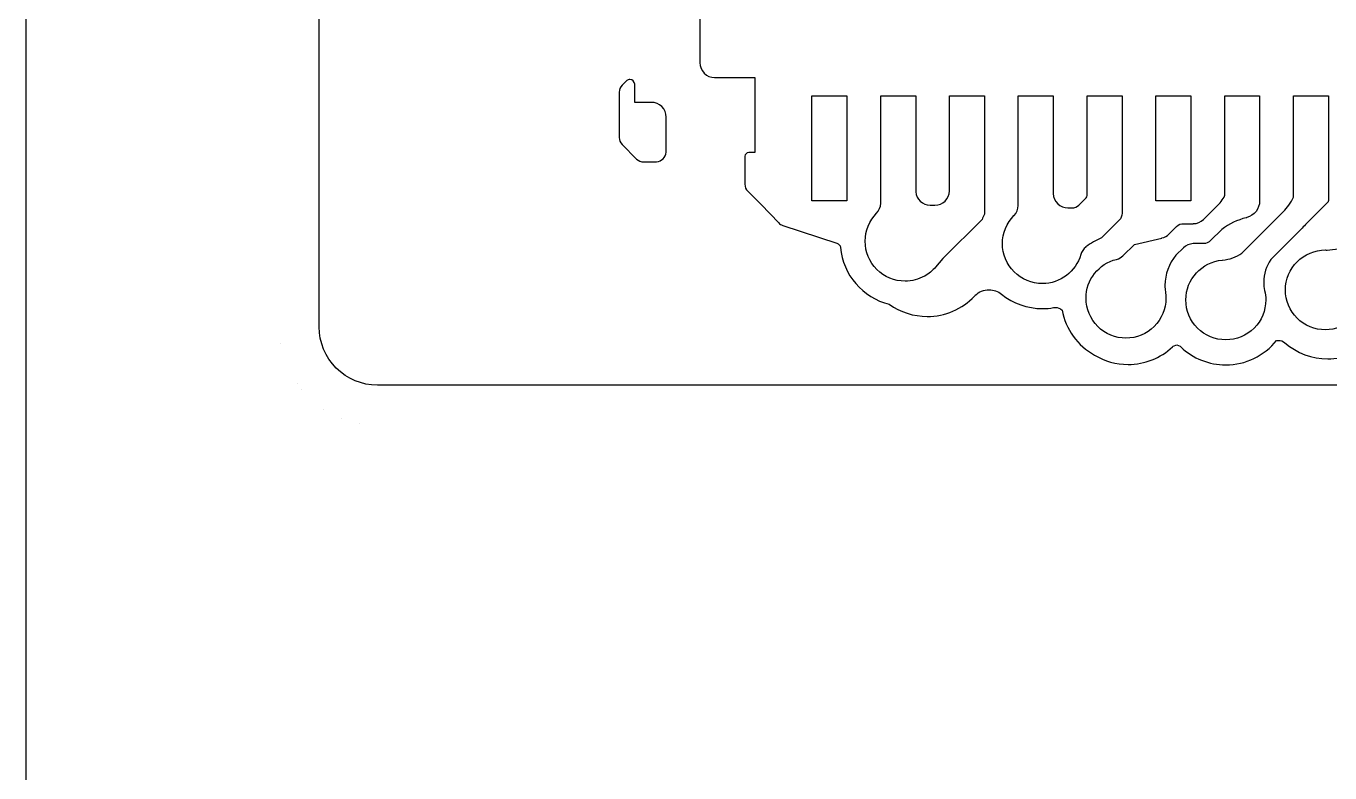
# Model space of a CAD drawing. Header units: millimetres. Extents: x 3440 to 3572, y 2 to 96.
# Drawn here: x 3486.91 to 3493.55, y 45.53 to 49.34 of the extents above; entities that cross this region are included whole.
import ezdxf

# ---------------------------------------------------------------- set-up
doc = ezdxf.new("R2010")
doc.units = ezdxf.units.MM
doc.header["$LTSCALE"] = 23.1
for name, color, linetype in [('gbr-dxf', 7, 'CONTINUOUS'), ('gbr-outline-dxf', 2, 'CONTINUOUS'), ('備註', 1, 'CONTINUOUS')]:
    doc.layers.add(name, color=color, linetype=linetype)

msp = doc.modelspace()

# ---------------------------------------------------------------- linework, layer by layer
at = {"layer": 'gbr-dxf'}
msp.add_line((3493.1913, 48.5354), (3493.1913, 48.4664), dxfattribs=at)
at = {"layer": 'gbr-dxf', "linetype": 'Continuous'}
for points in [[(3501.9736, 54.1951), (3501.9736, 51.0682, 0.192286), (3501.98, 51.0548, -0.22971), (3501.999, 51.0156), (3501.999, 46.4285, -0.411228), (3501.7023, 46.1319), (3496.7024, 46.1319, -0.41397), (3496.4059, 46.4283), (3496.4059, 46.8045, 0.414216), (3495.7024, 47.508), (3488.7024, 47.508, -0.41422), (3488.406, 47.8045), (3488.406, 50.8484, -0.035756), (3488.4059, 50.8487)], [(3490.3432, 49.1502, -0.014748), (3490.3432, 49.149, 0.414244), (3490.4182, 49.074, -0.021276), (3490.4202, 49.0739), (3490.6233, 49.0739), (3490.6233, 48.6924), (3490.5935, 48.6924, -0.098843), (3490.5916, 48.6919, 0.393729), (3490.5727, 48.6731, -0.088868), (3490.5723, 48.6713), (3490.5723, 48.5303, 0.198889), (3490.5869, 48.4949), (3490.6543, 48.4276), (3490.6549, 48.4269), (3490.7443, 48.3341, 0.122696), (3490.7647, 48.3213), (3491.0404, 48.2311, -0.299602), (3491.058, 48.2091, 0.317512), (3491.3071, 47.9198, 0.156827), (3491.4999, 47.8578), (3491.4999, 47.8578, 0.206272), (3491.7405, 47.9614, 0.004659), (3491.7443, 47.9655, -0.192975), (3491.8144, 47.9936, -0.17145), (3491.8781, 47.9711, 0.171471), (3492.0859, 47.8977), (3492.0859, 47.8977, 0.0435), (3492.1431, 47.9027, -0.043494), (3492.1518, 47.9035, -0.186627), (3492.186, 47.8903, 0.224313), (3492.3513, 47.6609, 0.13645), (3492.522, 47.6134), (3492.5223, 47.6134), (3492.5225, 47.6134, 0.190521), (3492.7486, 47.7029), (3492.7519, 47.7062), (3492.7694, 47.7133), (3492.7872, 47.7059), (3492.7905, 47.7026, 0.192393), (3493.0188, 47.6112), (3493.0194, 47.6112, 0.227922), (3493.2777, 47.7354, -0.045851), (3493.2869, 47.7362, -0.181151), (3493.3203, 47.7237, 0.181329), (3493.5378, 47.6421, 0.194282), (3493.7674, 47.7349)], [(3491.8826, 48.2283, -0.197408), (3491.9413, 48.3711), (3491.9417, 48.3715, 0.192033), (3491.9635, 48.4227), (3491.9635, 48.4674), (3491.9635, 48.4674), (3491.9635, 48.9744), (3491.9635, 48.98), (3492.1413, 48.98), (3492.1413, 48.9744)], [(3492.1413, 48.9744), (3492.1413, 48.4833, 0.407922), (3492.2163, 48.41), (3492.2169, 48.41), (3492.2364, 48.41, 0.198867), (3492.2717, 48.4246), (3492.3081, 48.461, 0.165486), (3492.3134, 48.4728), (3492.3134, 48.9799), (3492.4912, 48.9799), (3492.4912, 48.9744), (3492.4913, 48.9744), (3492.4913, 48.3827, -0.198804), (3492.4766, 48.3473), (3492.3866, 48.2573, 0.069034), (3492.3079, 48.2118, -0.012104), (3492.3072, 48.2112, 0.158656), (3492.2813, 48.1727), (3492.2813, 48.1727, -0.335149), (3492.0858, 48.0251, -0.414223), (3491.8826, 48.2283)], [(3492.3081, 47.9507, -0.346475), (3492.4637, 48.1483, 0.125769), (3492.496, 48.1664), (3492.554, 48.224), (3492.693, 48.257, -0.017327), (3492.6946, 48.2574, 0.135406), (3492.7295, 48.2766), (3492.768, 48.3151, -0.213166), (3492.8067, 48.3299), (3492.8514, 48.3299, -0.021597), (3492.8535, 48.33, 0.195855), (3492.9059, 48.3513), (3492.9289, 48.3744), (3492.9294, 48.3749), (3492.9296, 48.3751), (3492.9912, 48.4367, 0.026489), (3493.011, 48.4653, 0.118613), (3493.0135, 48.4743, -0.037059), (3493.0135, 48.4746), (3493.0135, 48.5354), (3493.0135, 48.9068), (3493.0135, 48.9799), (3493.1913, 48.9799), (3493.1913, 48.9744), (3493.1913, 48.9744), (3493.1913, 48.5543), (3493.1913, 48.5542), (3493.1913, 48.5354)], [(3493.1913, 48.4664), (3493.1913, 48.4465, -0.338678), (3493.1256, 48.3607, -0.013929), (3493.1231, 48.3601, 0.10577), (3492.9989, 48.3007), (3492.9417, 48.2435, -0.200966), (3492.9055, 48.2283), (3492.8528, 48.2283, 0.183991), (3492.8038, 48.2072), (3492.7658, 48.1692, 0.177249), (3492.7097, 48.0159, -0.013341), (3492.7096, 48.0134, 0.030629), (3492.7117, 47.9845, -0.041776), (3492.7145, 47.9507, -0.414223), (3492.5113, 47.7475, -0.414223), (3492.3081, 47.9507)]]:
    msp.add_lwpolyline(points, format="xyb", dxfattribs=at)
msp.add_lwpolyline([(3490.3432, 49.7101), (3490.3432, 49.2171), (3490.3432, 49.2171), (3490.3432, 49.1502)], dxfattribs=at)
for points in [[(3489.9327, 48.7685, 0.199011), (3489.9474, 48.7332), (3490.0215, 48.6591, 0.198964), (3490.0568, 48.6444), (3490.099, 48.6444, -0.087083), (3490.1076, 48.6446, 0.008696), (3490.1092, 48.6444), (3490.1227, 48.6444, 0.344885), (3490.1717, 48.6935), (3490.1717, 48.7068, 0.009125), (3490.1715, 48.7085, -0.086652), (3490.1717, 48.7171), (3490.1717, 48.8719), (3490.1717, 48.8725, 0.414244), (3490.0967, 48.9475, -0.018434), (3490.095, 48.9475), (3490.0117, 48.9475), (3490.0117, 49.0175), (3490.0117, 49.0175), (3490.0117, 49.0402, 0.38391), (3489.9875, 49.0634, -0.011063), (3489.9867, 49.0633, 0.158251), (3489.972, 49.0586, 0.037786), (3489.9664, 49.0537), (3489.9474, 49.0347, 0.198964), (3489.9327, 48.9994)], [(3491.1842, 48.2408, -0.196772), (3491.2425, 48.3833, 0.188269), (3491.2634, 48.4336), (3491.2634, 48.4659, -0.061604), (3491.2634, 48.4665), (3491.2634, 48.4666), (3491.2634, 48.4666, 0.031653), (3491.2637, 48.469), (3491.2637, 48.9799), (3491.4415, 48.9799), (3491.4415, 48.4922, 0.382845), (3491.5145, 48.4237), (3491.5379, 48.4237), (3491.5384, 48.4237, 0.407922), (3491.6134, 48.497), (3491.6134, 48.9138), (3491.6134, 48.9138), (3491.6134, 48.9743), (3491.6134, 48.9743), (3491.6134, 48.9799), (3491.7912, 48.9799), (3491.7912, 48.4465), (3491.7912, 48.4465), (3491.7912, 48.3789, 0.022846), (3491.7788, 48.3515), (3491.5816, 48.1544), (3491.5815, 48.1543), (3491.5814, 48.1542), (3491.5814, 48.1542), (3491.5814, 48.1541, 0.040639), (3491.579, 48.152), (3491.5428, 48.1092, -0.088551), (3491.4877, 48.0635), (3491.4866, 48.0635, -0.128342), (3491.3874, 48.0376, -0.414223)], [(3492.8161, 47.9421, -0.388157), (3493.0011, 48.1445, -0.00778), (3493.0027, 48.1446, 0.132396), (3493.1011, 48.18), (3493.1548, 48.2337), (3493.1549, 48.2337), (3493.1549, 48.2338), (3493.3115, 48.3903, 0.085944), (3493.3635, 48.4641), (3493.3635, 48.891), (3493.3635, 48.891), (3493.3635, 48.9743), (3493.3635, 48.9743), (3493.3635, 48.98), (3493.5413, 48.98), (3493.5413, 48.4466), (3493.5413, 48.4466), (3493.5413, 48.4466, 0.474386), (3493.5413, 48.4465), (3493.5413, 48.4465, 0.060547), (3493.5403, 48.4418), (3493.5402, 48.4417), (3493.5402, 48.4417), (3493.5402, 48.4417), (3493.4246, 48.326, -0.02207), (3493.4014, 48.3006), (3493.4013, 48.3006), (3493.4013, 48.3006), (3493.4013, 48.3005), (3493.2485, 48.1477, 0.153514), (3493.2123, 48.0327, -0.011613), (3493.2122, 48.0299, 0.049888), (3493.2167, 47.9902, -0.059933), (3493.2225, 47.9421, -0.414223), (3493.0193, 47.7389, -0.414223)], [(3493.3223, 47.9928, -0.414223), (3493.5255, 48.196, -0.011466), (3493.5346, 48.1958), (3493.6054, 48.2042, -0.044463), (3493.6057, 48.2043, 0.15157), (3493.6164, 48.2095), (3493.7081, 48.3011, 0.181507), (3493.7135, 48.3141, -0.037059), (3493.7135, 48.3144), (3493.7135, 48.4465), (3493.7135, 48.4465), (3493.7135, 48.9799), (3493.8913, 48.9799), (3493.8913, 48.9744), (3493.8913, 48.9744), (3493.8913, 48.4664), (3493.8913, 48.4664), (3493.8913, 48.2329), (3493.7757, 48.1173), (3493.7277, 47.9726, -0.385239), (3493.5255, 47.7896, -0.414223)]]:
    msp.add_lwpolyline(points, format="xyb", close=True, dxfattribs=at)
for points in [[(3490.9136, 48.4465), (3490.9136, 48.9799), (3491.0914, 48.9799), (3491.0914, 48.4465)], [(3492.6635, 48.4465), (3492.6635, 48.9799), (3492.8413, 48.9799), (3492.8413, 48.4465)]]:
    msp.add_lwpolyline(points, close=True, dxfattribs=at)
at = {"layer": 'gbr-outline-dxf', "linetype": 'Continuous', "const_width": 0.000025}
msp.add_lwpolyline([(3488.202, 47.8048), (3488.202, 55.1864, -0.211094), (3488.3653, 55.5561), (3494.0386, 60.7224, 0.211095), (3494.202, 61.0921), (3494.202, 68.9953, -0.414217), (3494.702, 69.4953), (3507.7019, 69.4953, -0.414217), (3508.2019, 68.9953), (3508.2019, 61.0921, -0.211094), (3508.0386, 60.7224), (3502.3653, 55.5561, 0.211095), (3502.2019, 55.1864), (3502.2019, 46.4286, -0.414217), (3501.7019, 45.9286), (3496.702, 45.9286, -0.414217), (3496.202, 46.4286), (3496.202, 46.8048, 0.414217), (3495.702, 47.3048), (3488.702, 47.3048, -0.414217)], format="xyb", close=True, dxfattribs=at)
at = {"layer": '備註'}
msp.add_lwpolyline([(3486.9147, 51.5727), (3503.5587, 51.5727), (3503.5587, 45.1404), (3486.9147, 45.1404)], close=True, dxfattribs=at)

doc.saveas('drawing.dxf')
